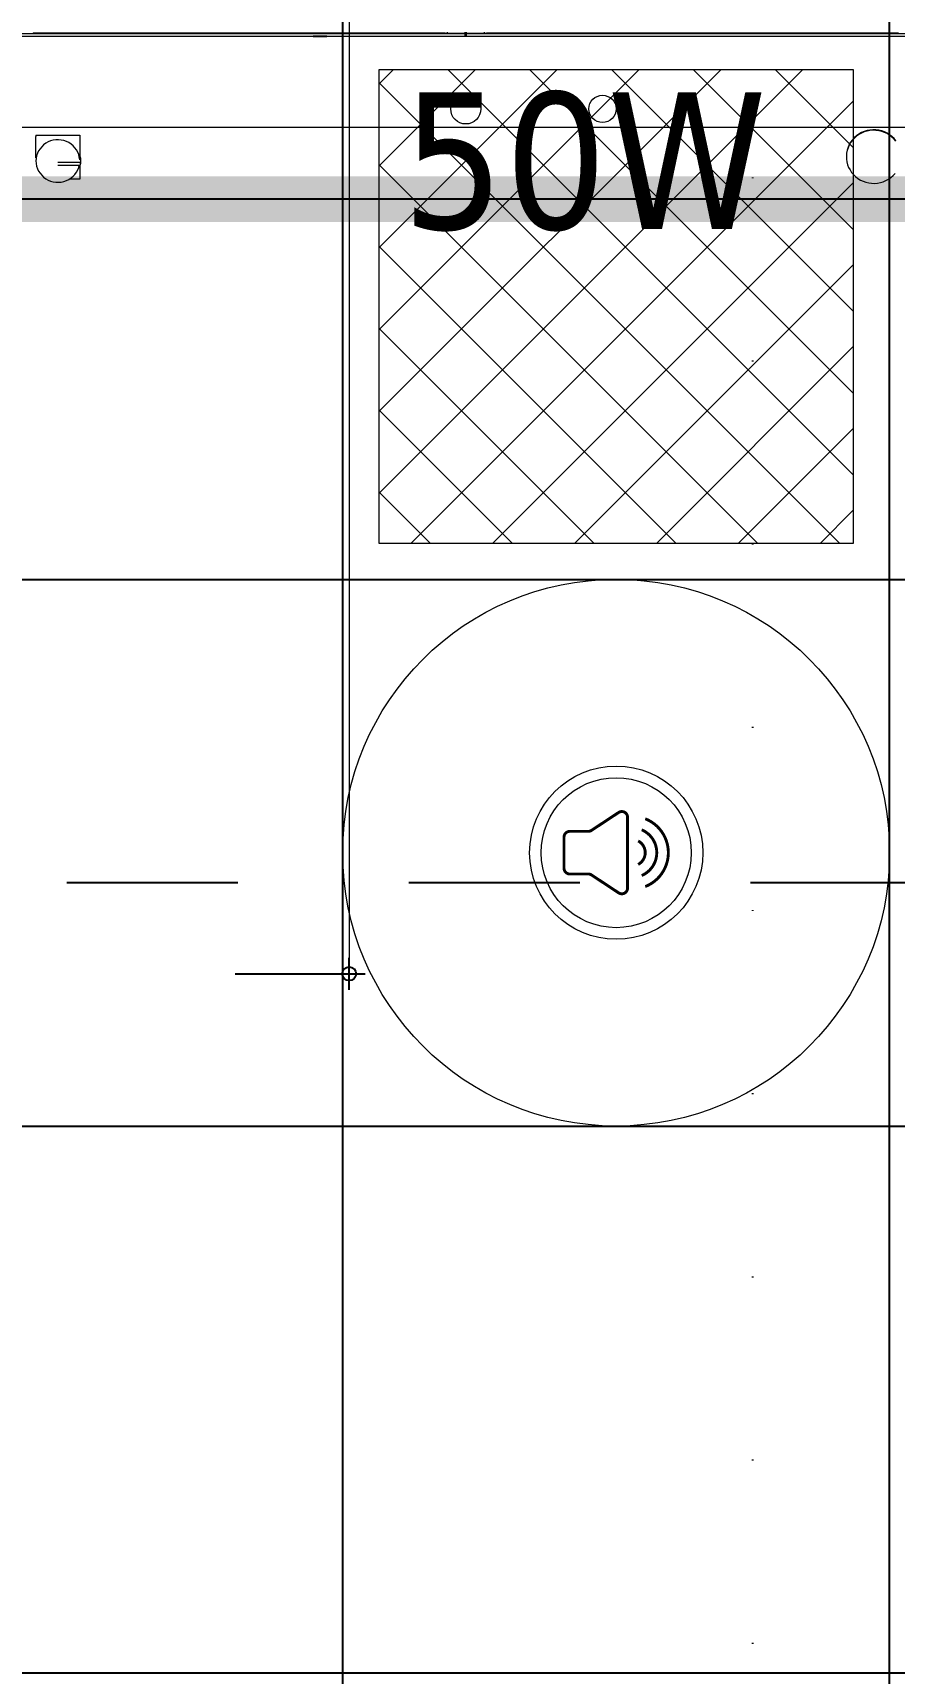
# Model space of a CAD drawing. Header units: centimetres. Extents: x 405564 to 502064, y 46284 to 60634.
# Drawn here: x 454205.8 to 454300.2, y 52822.5 to 53002.5 of the extents above; entities that cross this region are included whole.
import ezdxf
from ezdxf import colors
from ezdxf.entities.mleader import LeaderData, LeaderLine
from ezdxf.math import Vec2, Vec3
from ezdxf.xclip import XClip

# ---------------------------------------------------------------- set-up
doc = ezdxf.new("R2010")
doc.units = ezdxf.units.CM
doc.header["$XCLIPFRAME"] = 0
for name, pattern in [('3+1_3b$0$DASHED', [0.25, 0.125, -0.125]), ('ACAD_ISO07W100', [3, 0, -3]), ('DOT', [0.25, 0, -0.25])]:
    doc.linetypes.add(name, pattern=pattern)
doc.layers.get('0').update_dxf_attribs({"color": 8, "lineweight": 9})
for name, color, linetype in [('---___EB_draft03_cihazlar', 8, 'Continuous'), ('---___EB_rev', 8, 'Continuous'), ('0-KRCN-ASMATAVAN-130426', 8, 'Continuous'), ('AS_DOS_TERAS_UST', 8, 'ACAD_ISO07W100'), ('AS_DUV', 8, 'Continuous'), ('AS_PYZ_BINA', 8, 'Continuous')]:
    doc.layers.add(name, color=color, linetype=linetype)
for name, color, linetype, lineweight in [('0-KRCN-AYDINLATMA-130426', 8, 'Continuous', 9), ('0-KRCN-MİMARİ-220526', 8, 'Continuous', 9), ('OL_Ic', 8, 'Continuous', 9)]:
    doc.layers.add(name, color=color, linetype=linetype, lineweight=lineweight)
doc.styles.add('Normal_ITL', font='swissi.ttf')
doc.styles.add('OLCU50', font='arial.ttf', dxfattribs={"width": 0.5, "height": 12})
doc.styles.add('TAHOMA', font='tahoma.ttf')
doc.dimstyles.new('olcu 50', dxfattribs={"dimscale": 0.5, "dimtxt": 12, "dimasz": 0.5, "dimexe": 0, "dimexo": 0, "dimgap": 2, "dimtad": 1, "dimdec": 1, "dimrnd": 0.5, "dimdsep": 46, "dimtxsty": 'OLCU50', "dimblk1": 'SOL', "dimblk2": 'SAG', "dimsah": 1, "dimcen": 0, "dimse1": 1, "dimse2": 1, "dimadec": 0, "dimazin": 0, "dimtfac": 0.008, "dimtdec": 1, "dimtix": 1, "dimtmove": 2, "dimatfit": 3, "dimldrblk": 'SOL', "dimfxl": 1, "dimtolj": 1, "dimarcsym": 0})

# ---------------------------------------------------------------- blocks, each defined once
blk = doc.blocks.new('ASMA TAVA TİPİ HOPARLÖR')
at = {"layer": '0-KRCN-AYDINLATMA-130426', "const_width": 0.317}
blk.add_lwpolyline([(0.27, -4.41, 0.598176), (1.25, -3.88), (1.25, 3.88, 0.598176), (0.27, 4.41), (-2.7, 2.45, -0.147433), (-3.05, 2.34), (-5.09, 2.34, 0.414214), (-5.72, 1.71), (-5.72, -1.71, 0.414214), (-5.09, -2.34), (-3.05, -2.34, -0.147433), (-2.7, -2.45)], format="xyb", close=True, dxfattribs=at)
for points in [[(3.19, 3.72, -0.680488), (3.19, -3.72)], [(2.8, 2.51, -0.658812), (2.8, -2.51)], [(2.41, 1.29, -0.601398), (2.41, -1.29)]]:
    blk.add_lwpolyline(points, format="xyb", dxfattribs=at)
at = {"layer": '0-KRCN-AYDINLATMA-130426'}
blk.add_circle((0, 0), 30, dxfattribs=at)
at = {"layer": '0-KRCN-AYDINLATMA-130426', "ltscale": 0.1}
for radius in [9.5, 8.23]:
    blk.add_circle((0, 0), radius, dxfattribs=at)
blk = doc.blocks.new('50W 60x60 cm  SIVA ALTI LED ARMATÜR')
at = {"layer": '0-KRCN-AYDINLATMA-130426'}
h = blk.add_hatch(dxfattribs=at)
h.set_pattern_fill('ANSI37', color=256, scale=0.2)
h.paths.add_polyline_path([(-2.6, 2.594), (2.6, 2.594), (2.6, -2.606), (-2.6, -2.606)])
for points in [[(-3, 2.994), (3, 2.994), (3, -3.007), (-3, -3.007)], [(-2.6, 2.594), (2.6, 2.594), (2.6, -2.606), (-2.6, -2.606)]]:
    blk.add_lwpolyline(points, close=True, dxfattribs=at)
at = {"layer": '0-KRCN-AYDINLATMA-130426', "insert": (-2.35, 2.344), "char_height": 1.5, "attachment_point": 1, "style": 'TAHOMA'}
blk.add_mtext_dynamic_manual_height_columns('{\\fTahoma|b0|i0|c162|p34;50W}', width=1.5, gutter_width=1.25, heights=[0], dxfattribs=at)
blk = doc.blocks.new('G$C27E741DA')
at = {"layer": '0-KRCN-AYDINLATMA-130426', "xscale": 10, "yscale": 10, "zscale": 10}
blk.add_blockref('50W 60x60 cm  SIVA ALTI LED ARMATÜR', (16205.68, 5838.55), dxfattribs=at)
at = {"layer": '0-KRCN-AYDINLATMA-130426'}
blk.add_blockref('ASMA TAVA TİPİ HOPARLÖR', (16205.68, 5778.55), dxfattribs=at)
blk = doc.blocks.new('RejectConveyor1M')
at = {"layer": '---___EB_draft03_cihazlar', "linetype": 'Continuous', "lineweight": 15}
for p, q in [((277156.61, -39826.95), (277156.61, -39727.45)), ((277166.6, -39826.95), (277166.6, -39727.45)), ((277174.51, -39826.95), (277174.51, -39727.45)), ((277156.31, -39776.15), (277156.31, -39728.5)), ((277156.29, -39729.72), (277156.29, -39774.92)), ((277156.31, -39775.15), (277156.19, -39775.15)), ((277156.24, -39774.92), (277156.29, -39774.92)), ((277156.29, -39774.82), (277156.31, -39774.82)), ((277156.31, -39774.92), (277156.29, -39774.92)), ((277156.31, -39776.14), (277156.31, -39777.15)), ((277156.31, -39777.15), (277156.31, -39776.15)), ((277156.19, -39777.15), (277156.31, -39777.15)), ((277156.31, -39777.25), (277156.19, -39777.25)), ((277156.31, -39777.15), (277156.61, -39777.15)), ((277156.31, -39778.25), (277156.31, -39777.25)), ((277156.31, -39777.25), (277156.31, -39778.25)), ((277156.61, -39777.25), (277156.31, -39777.25)), ((277156.46, -39777.15), (277156.46, -39777.25)), ((277156.19, -39779.25), (277156.31, -39779.25)), ((277156.24, -39779.47), (277156.29, -39779.47)), ((277156.29, -39779.47), (277156.29, -39824.67)), ((277156.29, -39779.47), (277156.31, -39779.47)), ((277156.31, -39779.57), (277156.29, -39779.57)), ((277156.31, -39825.9), (277156.31, -39778.25)), ((277167.47, -39819.55), (277167.63, -39819.55)), ((277167.47, -39824.35), (277167.47, -39819.55)), ((277167.63, -39819.55), (277169.82, -39819.55)), ((277169.82, -39819.55), (277170.17, -39819.55)), ((277170.62, -39819.44), (277169.96, -39819.44)), ((277170.76, -39819.55), (277172.29, -39819.55)), ((277172.29, -39819.55), (277172.29, -39820.68)), ((277170.47, -39819.6), (277170.47, -39821.95)), ((277170.77, -39821.95), (277170.77, -39819.6)), ((277156.24, -39824.67), (277156.29, -39824.67)), ((277156.29, -39824.57), (277156.31, -39824.57)), ((277156.31, -39824.67), (277156.29, -39824.67)), ((277167.47, -39824.35), (277167.63, -39824.35)), ((277169.96, -39824.35), (277167.63, -39824.35))]:
    blk.add_line(p, q, dxfattribs=at)
at = {"layer": '---___EB_draft03_cihazlar'}
blk.add_line((277156.61, -39793.94), (277156.61, -39792.44), dxfattribs=at)
at = {"layer": '---___EB_draft03_cihazlar', "color": 1, "const_width": 5}
blk.add_lwpolyline([(277174.51, -39727.2), (277174.51, -39827.2)], dxfattribs=at)
at = {"layer": '---___EB_draft03_cihazlar', "color": 1, "linetype": '3+1_3b$0$DASHED', "ltscale": 150}
blk.add_lwpolyline([(277013.51, -39727.2), (277249.51, -39727.2), (277249.51, -39827.2), (277013.51, -39827.2), (277013.51, -39727.2)], dxfattribs=at)
at = {"layer": '---___EB_draft03_cihazlar', "color": 1}
blk.add_lwpolyline([(277088.51, -39727.2), (277174.51, -39727.2), (277174.51, -39827.2), (277088.51, -39827.2), (277088.51, -39727.2)], dxfattribs=at)
at = {"layer": '---___EB_draft03_cihazlar', "linetype": 'Continuous', "lineweight": 15, "flags": 128}
for points in [[(277168.1, -39730.01), (277167.85, -39730.22), (277167.63, -39730.45), (277167.43, -39730.7), (277167.26, -39730.98), (277167.13, -39731.27), (277167.02, -39731.57), (277166.94, -39731.89), (277166.9, -39732.21), (277166.89, -39732.54), (277166.92, -39732.86), (277166.98, -39733.18), (277167.07, -39733.49), (277167.2, -39733.79), (277167.35, -39734.07), (277167.54, -39734.33), (277167.75, -39734.57), (277167.99, -39734.79), (277168.24, -39734.98), (277168.52, -39735.14), (277168.81, -39735.26), (277169.11, -39735.36), (277169.42, -39735.42), (277169.74, -39735.44), (277169.81, -39735.45)], [(277168.15, -39730.01), (277167.9, -39730.22), (277167.68, -39730.45), (277167.48, -39730.7), (277167.31, -39730.98), (277167.17, -39731.27), (277167.06, -39731.57), (277166.99, -39731.89), (277166.95, -39732.21), (277166.94, -39732.54), (277166.97, -39732.86), (277167.03, -39733.18), (277167.12, -39733.49), (277167.25, -39733.79), (277167.4, -39734.07), (277167.59, -39734.33), (277167.8, -39734.57), (277168.03, -39734.79), (277168.29, -39734.98), (277168.57, -39735.14), (277168.86, -39735.26), (277169.16, -39735.36), (277169.47, -39735.42), (277169.78, -39735.44), (277170.1, -39735.43), (277170.41, -39735.39), (277170.72, -39735.31), (277171.01, -39735.2), (277171.3, -39735.05), (277171.56, -39734.88), (277171.81, -39734.67), (277172.03, -39734.44), (277172.23, -39734.19), (277172.4, -39733.91), (277172.54, -39733.62), (277172.64, -39733.32), (277172.72, -39733), (277172.76, -39732.68), (277172.77, -39732.36), (277172.74, -39732.03), (277172.68, -39731.71), (277172.59, -39731.4), (277172.46, -39731.11), (277172.31, -39730.82), (277172.12, -39730.56), (277171.91, -39730.32), (277171.67, -39730.1)], [(277170.17, -39819.55), (277169.88, -39819.59), (277169.6, -39819.66), (277169.34, -39819.77), (277169.08, -39819.91), (277168.85, -39820.08), (277168.64, -39820.28), (277168.45, -39820.5), (277168.29, -39820.75), (277168.16, -39821.01), (277168.07, -39821.29), (277168.01, -39821.58), (277167.98, -39821.87), (277167.99, -39822.17), (277168.03, -39822.46), (277168.11, -39822.74), (277168.22, -39823.02), (277168.37, -39823.27), (277168.54, -39823.51), (277168.74, -39823.72), (277168.97, -39823.9), (277169.21, -39824.06), (277169.47, -39824.18), (277169.74, -39824.27), (277170.03, -39824.33), (277170.31, -39824.35), (277170.6, -39824.33), (277170.88, -39824.27), (277171.16, -39824.18), (277171.42, -39824.06), (277171.66, -39823.9), (277171.88, -39823.72), (277172.08, -39823.51), (277172.26, -39823.27), (277172.4, -39823.02), (277172.51, -39822.74), (277172.59, -39822.46), (277172.64, -39822.17), (277172.64, -39821.87), (277172.62, -39821.58), (277172.56, -39821.29), (277172.46, -39821.01), (277172.33, -39820.75), (277172.17, -39820.5), (277171.99, -39820.28), (277171.78, -39820.08), (277171.54, -39819.91), (277171.29, -39819.77), (277171.02, -39819.66), (277170.77, -39819.59)]]:
    blk.add_lwpolyline(points, dxfattribs=at)
at = {"layer": '---___EB_draft03_cihazlar', "linetype": 'Continuous', "lineweight": 15}
for centre, radius in [((277164.6, -39762.2), 1.5), ((277164.6, -39777.2), 1.65)]:
    blk.add_circle(centre, radius, dxfattribs=at)
for centre, radius, start, end in [((277169.96, -39819.6), 0.153, 90.4594, 160.4914), ((277169.97, -39819.6), 0.16, 159.9482, 161.6855), ((277170.32, -39819.6), 0.161, 161.7086, 180.01), ((277170.62, -39819.6), 0.152, 358.6875, 181.3125)]:
    blk.add_arc(centre, radius, start, end, dxfattribs=at)
blk = doc.blocks.new('SOL')
at = {"color": 0}
for p, q in [((0, 50), (0, -7)), ((-7, 0), (7, 0))]:
    blk.add_line(p, q, dxfattribs=at)
at = {"color": 1}
blk.add_circle((0, 0), 3, dxfattribs=at)
blk = doc.blocks.new('SAG')
at = {"color": 0}
for p, q in [((7, 0), (-7, 0)), ((0, -50), (0, 7))]:
    blk.add_line(p, q, dxfattribs=at)
at = {"color": 1}
blk.add_circle((0, 0), 3, dxfattribs=at)
blk = doc.blocks.new('*D703')
at = {"layer": '---___EB_rev', "color": 0, "lineweight": -2, "transparency": 16777216}
blk.add_line((16176.39, -7318.99), (16176.39, -7734.49), dxfattribs=at)
at = {"layer": 'Defpoints', "color": 0, "transparency": 16777216}
for p in [(16239.18, -7318.74), (16176.39, -7734.74), (16239.18, -7734.74)]:
    blk.add_point(p, dxfattribs=at)
at = {"layer": '---___EB_rev', "color": 0, "lineweight": -2, "transparency": 16777216, "xscale": 0.25, "yscale": 0.25, "zscale": 0.25}
for name, p, rotation in [('SOL', (16176.39, -7318.74), 90), ('SAG', (16176.39, -7734.74), 270)]:
    blk.add_blockref(name, p, dxfattribs=dict(at, rotation=rotation))
at = {"layer": '---___EB_rev', "color": 0, "transparency": 16777216, "insert": (16169.27, -7526.74), "char_height": 12, "attachment_point": 5, "rotation": 90, "style": 'OLCU50'}
blk.add_mtext('\\A1;416', dxfattribs=at)
blk = doc.blocks.new('A$Ca63a641c')
at = {"layer": 'AS_PYZ_BINA'}
ml = blk.add_multileader_mtext('Standard', dxfattribs=at)
ml.set_content('EST boyalı panel çit ve panel çit kapı (AS 51.101)', color=256, style='Normal_ITL')
ml.set_leader_properties()
ml.build(insert=Vec2(0, 0))
ml.multileader.update_dxf_attribs({"dogleg_length": 0.379, "arrow_head_size": 17.04, "scale": 75})
ctx = ml.context
ctx.base_point, ctx.scale, ctx.char_height, ctx.arrow_head_size, ctx.landing_gap_size, ctx.plane_origin = Vec3(140.51, 464.3), 75, 20, 17.04, 14.2, Vec3(92.51, 620.11)
notes = []
notes.append((ctx, [(0, (1, 1, 0), (112.11, 464.3), (1, 0), 28.4, [(0, [(68.5, 410)], 0, [])])]))
ctx.mtext.insert, ctx.mtext.width, ctx.mtext.flow_direction = Vec3(154.71, 477.51), 604.5634, 5
for ctx, leaders in notes:
    for number, flags, end, landing, length, lines in leaders:
        leader = LeaderData()
        leader.index, (leader.has_last_leader_line, leader.has_dogleg_vector, leader.attachment_direction) = number, flags
        leader.last_leader_point, leader.dogleg_vector, leader.dogleg_length = Vec3(end), Vec3(landing), length
        for number, points, colour, breaks in lines:
            line = LeaderLine()
            line.index, line.vertices, line.color, line.breaks = number, Vec3.list(points), colors.encode_raw_color(colour), breaks
            leader.lines.append(line)
        ctx.leaders.append(leader)
blk = doc.blocks.new('A$C85dec720')
at = {"layer": 'OL_Ic'}
blk.add_blockref('A$Ca63a641c', (5315.08, 5344.25, 28.4), dxfattribs=at)
blk = doc.blocks.new('A$C6A10300A')
at = {"layer": 'AS_DOS_TERAS_UST', "linetype": 'DOT', "ltscale": 80}
blk.add_line((16220.68, -8451.45), (16220.68, -7201.45), dxfattribs=at)
at = {"layer": '---___EB_draft03_cihazlar', "rotation": 270}
blk.add_blockref('RejectConveyor1M', (55966.38, 269524.76), dxfattribs=at)
at = {"layer": 'AS_DUV'}
ref = blk.add_blockref('A$C85dec720', (28900.96, -17748.98), dxfattribs=dict(at, rotation=105.0255580063709))
XClip(ref).set_block_clipping_path([(6220.3367769278, 6783.7313721173), (4126.4071464743, -1017.0000000052), (7354.8298234051, -1883.5969356479), (9448.7594538586, 5917.1344364745)])
at = {"layer": '---___EB_rev'}
dim = blk.add_linear_dim(base=(16176.39, -7734.74), p1=(16239.18, -7318.74), p2=(16239.18, -7734.74), angle=90, dimstyle='olcu 50', override={"dimfxl": 0.15, "dimfxlon": 1, "dimarcsym": 2}, dxfattribs=at)
dim.commit()
dim.dimension.update_dxf_attribs({"geometry": '*D703', "text_midpoint": (16169.27, -7526.74)})

msp = doc.modelspace()

# ---------------------------------------------------------------- linework, layer by layer
at = {"layer": '0-KRCN-ASMATAVAN-130426'}
for p, q in [((454239.75, 52222.56), (454239.75, 53422.56)), ((454299.75, 52222.56), (454299.75, 53422.56)), ((454059.75, 52942.56), (454839.75, 52942.56)), ((454059.75, 52882.56), (454839.75, 52882.56)), ((454059.75, 52822.56), (454839.75, 52822.56))]:
    msp.add_line(p, q, dxfattribs=at)

# ---------------------------------------------------------------- block references
at = {"layer": '0-KRCN-AYDINLATMA-130426'}
msp.add_blockref('G$C27E741DA', (438064.07, 47134.02), dxfattribs=at)

# ---------------------------------------------------------------- next in the draw order: block references
at = {"layer": '0-KRCN-MİMARİ-220526'}
msp.add_blockref('A$C6A10300A', (438064.07, 60634.02), dxfattribs=at)

doc.saveas('drawing.dxf')
